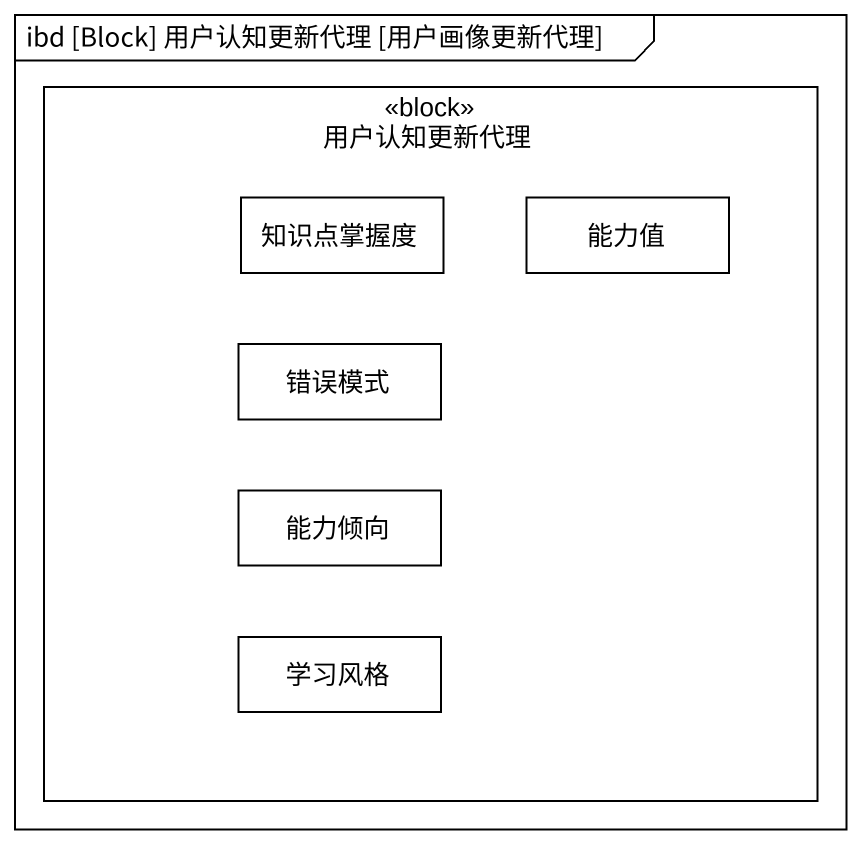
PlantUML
@startuml
mainframe ibd [Block] 用户认知更新代理 [用户画像更新代理]
rectangle 用户认知更新代理 <<block>> {
  rectangle 知识点掌握度
  rectangle 能力值
  rectangle 错误模式
  rectangle 能力倾向
  rectangle 学习风格
}
@enduml
